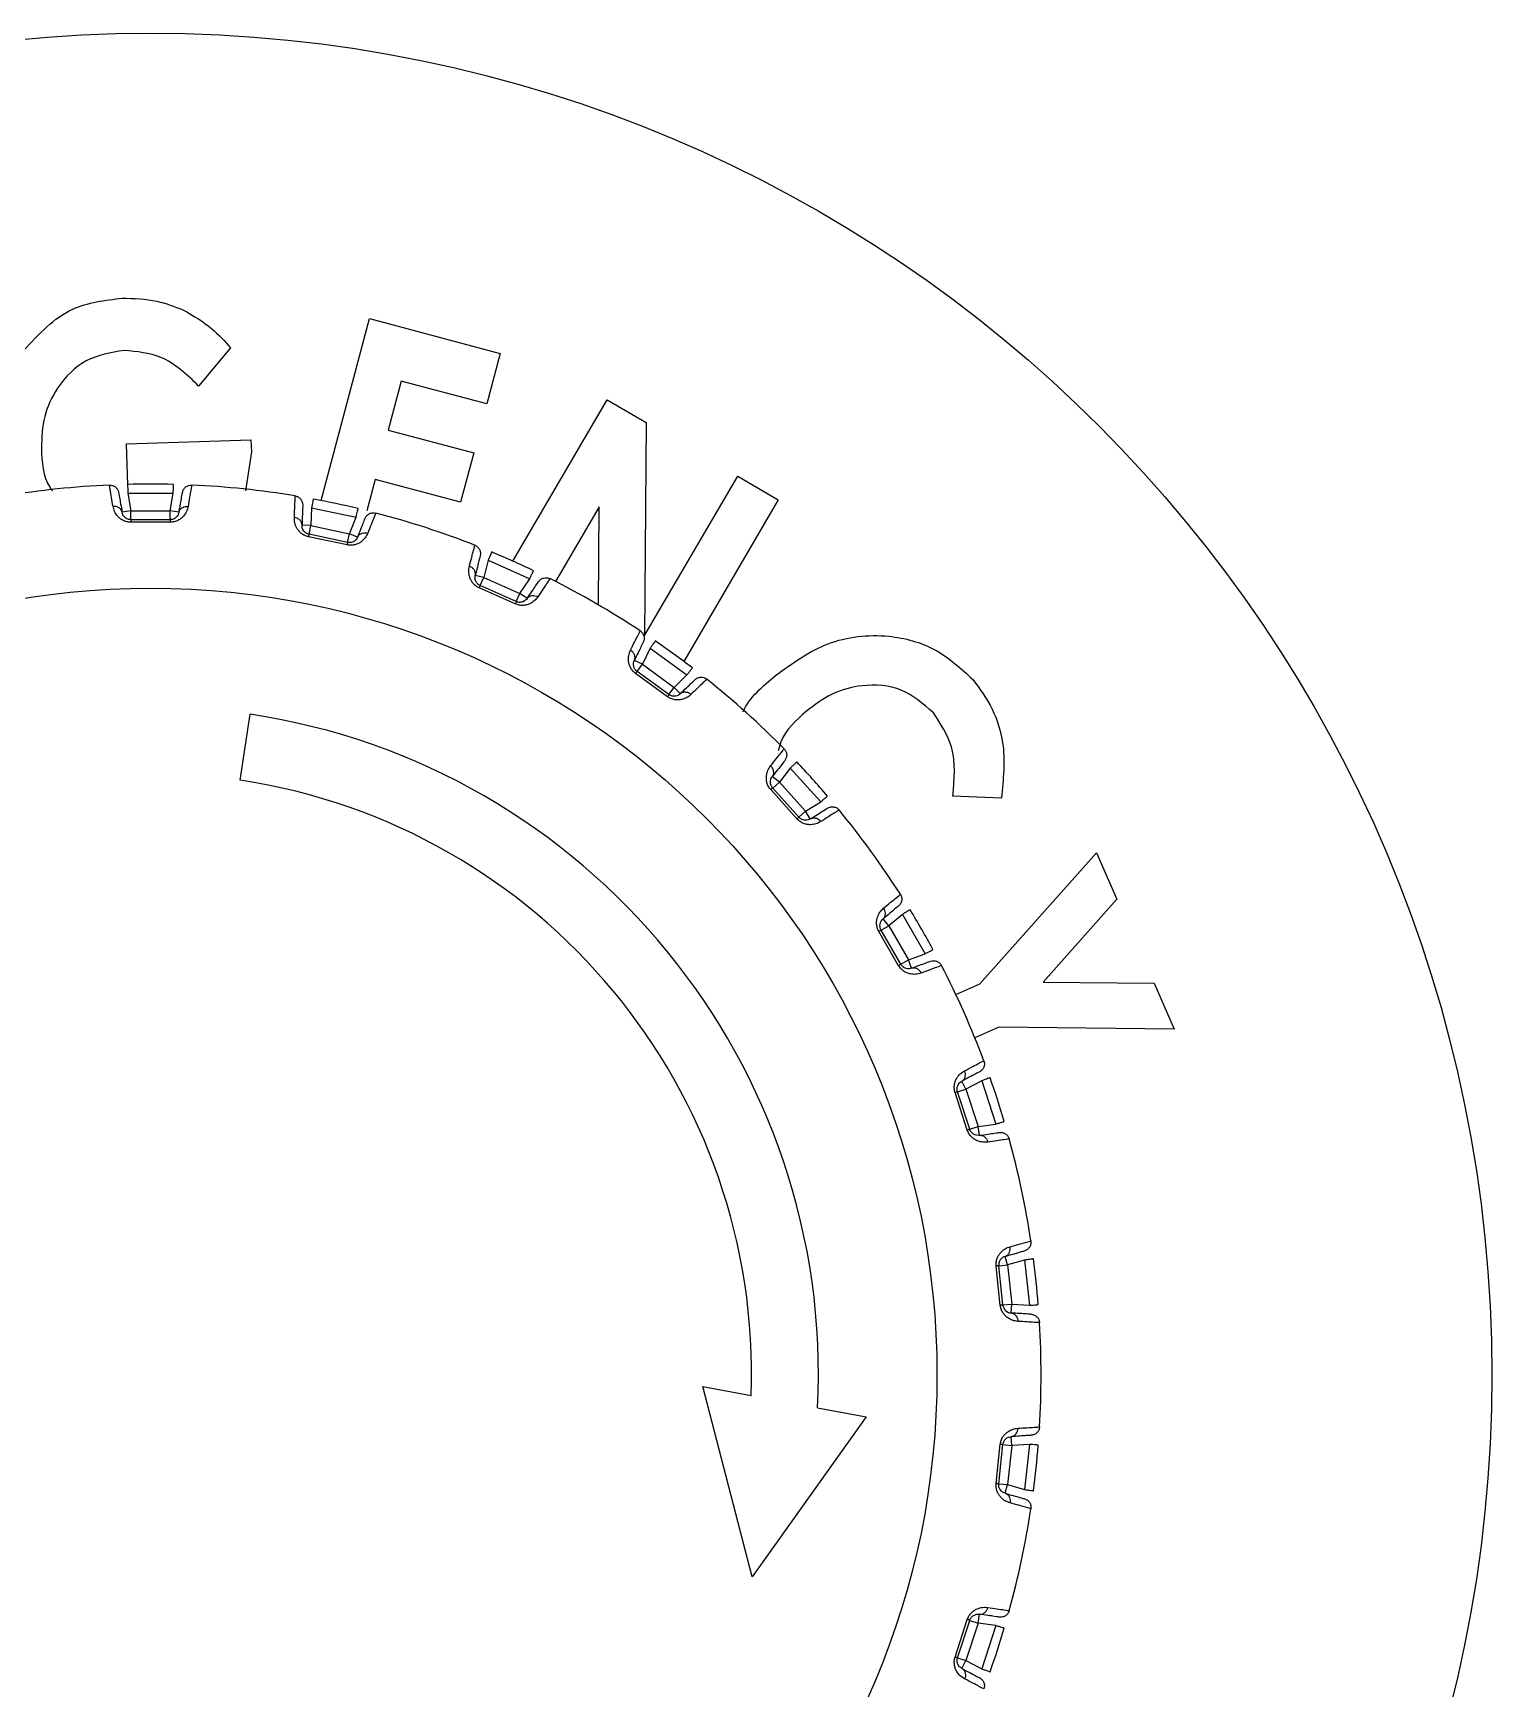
# Model space of a CAD drawing. Header units: millimetres. Extents: x 0 to 279, y 0 to 216.
# Drawn here: x 216.78 to 223.33, y 100.03 to 107.46 of the extents above; entities that cross this region are included whole.
import ezdxf

# ---------------------------------------------------------------- set-up
doc = ezdxf.new("R2010")
doc.units = ezdxf.units.MM

msp = doc.modelspace()

# ---------------------------------------------------------------- linework, layer by layer
at = {"color": 7, "linetype": 'Continuous', "lineweight": 25}
for p, q in [((218.0735, 105.3643), (218.2908, 106.1817)), ((218.2908, 106.1817), (218.8782, 106.0252)), ((217.6674, 106.0505), (217.5239, 105.8785)), ((218.8782, 106.0252), (218.8182, 105.7986)), ((218.434, 105.9008), (218.3755, 105.681)), ((218.8182, 105.7986), (218.434, 105.9008)), ((218.9357, 105.0921), (219.359, 105.8165)), ((219.359, 105.8165), (219.5338, 105.7142)), ((218.3755, 105.681), (218.7596, 105.5787)), ((219.5338, 105.7142), (219.5269, 104.7581)), ((217.1995, 105.619), (217.7585, 105.6365)), ((217.2053, 105.4355), (217.1995, 105.619)), ((217.7615, 105.5834), (217.7343, 105.4086)), ((217.7585, 105.6365), (217.7615, 105.5834)), ((218.7596, 105.5787), (218.7004, 105.3564)), ((218.3162, 105.4587), (218.279, 105.3186)), ((218.7004, 105.3564), (218.3162, 105.4587)), ((219.5269, 104.7581), (219.9451, 105.4738)), ((219.9451, 105.4738), (220.1276, 105.3672)), ((217.2057, 105.397), (217.2196, 105.3183)), ((217.2057, 105.397), (217.4099, 105.397)), ((217.396, 105.3183), (217.4099, 105.397)), ((220.1276, 105.3672), (219.7035, 104.6415)), ((217.2196, 105.3183), (217.1802, 105.3114)), ((217.2196, 105.2783), (217.2196, 105.3183)), ((217.2196, 105.3183), (217.396, 105.3183)), ((217.396, 105.2783), (217.396, 105.3183)), ((217.4354, 105.3114), (217.396, 105.3183)), ((218.031, 105.3317), (218.0282, 105.2519)), ((218.031, 105.3317), (218.2307, 105.2893)), ((218.2008, 105.2152), (218.2307, 105.2893)), ((219.3231, 105.3356), (219.1273, 105.0005)), ((219.3202, 104.8952), (219.3231, 105.3356)), ((217.3078, 105.2669), (217.2189, 105.2669)), ((217.396, 105.2783), (217.2196, 105.2783)), ((217.3967, 105.2669), (217.3078, 105.2669)), ((218.0282, 105.2519), (217.9882, 105.2533)), ((218.0199, 105.2127), (218.0282, 105.2519)), ((218.1925, 105.176), (218.0199, 105.2127)), ((218.0282, 105.2519), (218.2008, 105.2152)), ((218.1925, 105.176), (218.2008, 105.2152)), ((218.2379, 105.2002), (218.2008, 105.2152)), ((218.1908, 105.1648), (218.0169, 105.2018)), ((218.8247, 105.0963), (218.8054, 105.0187)), ((218.8247, 105.0963), (219.0112, 105.0132)), ((218.8054, 105.0187), (218.7665, 105.0284)), ((218.7891, 104.9822), (218.8054, 105.0187)), ((218.8054, 105.0187), (218.9665, 104.947)), ((218.9665, 104.947), (219.0112, 105.0132)), ((218.9463, 104.8998), (218.7839, 104.9721)), ((218.9503, 104.9104), (218.7891, 104.9822)), ((218.9503, 104.9104), (218.9665, 104.947)), ((218.9997, 104.9246), (218.9665, 104.947)), ((219.5521, 104.701), (219.517, 104.6291)), ((219.5521, 104.701), (219.7173, 104.5809)), ((219.517, 104.6291), (219.4811, 104.6467)), ((219.4935, 104.5968), (219.517, 104.6291)), ((219.517, 104.6291), (219.6598, 104.5254)), ((219.6301, 104.4835), (219.4863, 104.588)), ((219.6363, 104.4931), (219.4935, 104.5968)), ((219.6598, 104.5254), (219.7173, 104.5809)), ((219.6363, 104.4931), (219.6598, 104.5254)), ((219.6876, 104.4967), (219.6598, 104.5254)), ((217.7103, 104.1081), (217.755, 104.4048)), ((220.1322, 104.1001), (220.1007, 104.1247)), ((220.1025, 104.0733), (220.1322, 104.1001)), ((220.1814, 104.1631), (220.1322, 104.1001)), ((220.1322, 104.1001), (220.2502, 103.969)), ((220.1814, 104.1631), (220.318, 104.0113)), ((220.2125, 103.9341), (220.0936, 104.0662)), ((220.2205, 103.9422), (220.1025, 104.0733)), ((221.1298, 104.0285), (220.912, 104.0361)), ((220.2205, 103.9422), (220.2502, 103.969)), ((220.2502, 103.969), (220.318, 104.0113)), ((220.2714, 103.935), (220.2502, 103.969)), ((221.0323, 103.1939), (221.5567, 103.7823)), ((221.5567, 103.7823), (221.6488, 103.574)), ((220.6851, 103.5061), (220.6239, 103.4547)), ((220.6851, 103.5061), (220.7872, 103.3292)), ((221.6488, 103.574), (221.3168, 103.201)), ((220.6679, 103.2756), (220.5791, 103.4296)), ((220.5892, 103.4347), (220.6239, 103.4547)), ((220.6775, 103.2819), (220.5892, 103.4347)), ((220.6239, 103.4547), (220.5982, 103.4854)), ((220.6239, 103.4547), (220.7121, 103.3019)), ((220.6775, 103.2819), (220.7121, 103.3019)), ((220.7121, 103.3019), (220.7872, 103.3292)), ((220.7258, 103.2643), (220.7121, 103.3019)), ((220.9247, 103.1465), (221.0323, 103.1939)), ((221.3168, 103.201), (221.8154, 103.1964)), ((221.8154, 103.1964), (221.906, 102.9909)), ((221.1183, 102.999), (221.0105, 102.9515)), ((221.906, 102.9909), (221.1183, 102.999)), ((221.0412, 102.7587), (220.9706, 102.7212)), ((221.0412, 102.7587), (221.1043, 102.5645)), ((220.9765, 102.5369), (220.9216, 102.706)), ((220.9326, 102.7088), (220.9706, 102.7212)), ((220.9871, 102.541), (220.9326, 102.7088)), ((220.9706, 102.7212), (220.9519, 102.7565)), ((220.9706, 102.7212), (221.0252, 102.5534)), ((220.9871, 102.541), (221.0252, 102.5534)), ((221.0252, 102.5534), (221.1043, 102.5645)), ((221.0307, 102.5138), (221.0252, 102.5534)), ((221.1573, 101.9316), (221.1463, 101.9701)), ((221.2341, 101.9536), (221.1573, 101.9316)), ((221.2341, 101.9536), (221.2555, 101.7506)), ((221.1248, 101.7501), (221.1062, 101.9269)), ((221.1176, 101.9274), (221.1573, 101.9316)), ((221.136, 101.752), (221.1176, 101.9274)), ((221.1573, 101.9316), (221.1758, 101.7561)), ((221.136, 101.752), (221.1758, 101.7561)), ((221.173, 101.7162), (221.1758, 101.7561)), ((221.1758, 101.7561), (221.2555, 101.7506)), ((220.0094, 100.5305), (219.7884, 101.3851)), ((219.7884, 101.3851), (220.0062, 101.3447)), ((220.3041, 101.2895), (220.522, 101.2491)), ((220.522, 101.2491), (220.0094, 100.5305)), ((221.1062, 100.9497), (221.1248, 101.1265)), ((221.1176, 100.9492), (221.136, 101.1247)), ((221.136, 101.1247), (221.1758, 101.1205)), ((221.1758, 101.1205), (221.173, 101.1604)), ((221.2555, 101.126), (221.1758, 101.1205)), ((221.2555, 101.126), (221.2341, 100.923)), ((221.1758, 101.1205), (221.1573, 100.945)), ((221.1176, 100.9492), (221.1573, 100.945)), ((221.1463, 100.9065), (221.1573, 100.945)), ((221.1573, 100.945), (221.2341, 100.923)), ((220.9216, 100.1707), (220.9765, 100.3397)), ((220.9326, 100.1678), (220.9871, 100.3356)), ((221.0252, 100.3232), (220.9706, 100.1554)), ((220.9871, 100.3356), (221.0252, 100.3232)), ((221.0252, 100.3232), (221.0307, 100.3628)), ((221.1043, 100.3121), (221.0252, 100.3232)), ((221.1043, 100.3121), (221.0412, 100.1179)), ((220.9326, 100.1678), (220.9706, 100.1554)), ((220.9519, 100.1201), (220.9706, 100.1554)), ((220.9706, 100.1554), (221.0412, 100.1179))]:
    msp.add_line(p, q, dxfattribs=at)
for radius in [6.025, 3.5325]:
    msp.add_circle((217.3078, 101.4383), radius, dxfattribs=at)
for radius, start, end in [(4, 92.64609, 99.35391), (4, 88.52262, 91.47738), (4, 80.64609, 87.35391), (4, 76.52262, 79.47738), (4, 68.64609, 75.35391), (4, 64.52262, 67.47738), (4, 56.64609, 63.35391), (4, 52.52262, 55.47738), (4, 44.64609, 51.35391), (3, 357.15691, 81.4265), (4, 40.52262, 43.47738), (2.7, 358.01427, 81.4265), (4, 32.64609, 39.35391), (4, 28.52262, 31.47738), (4, 20.64609, 27.35391), (4, 16.52262, 19.47738), (4, 8.64609, 15.35391), (4, 4.52262, 7.47738), (4, 356.64609, 3.35391), (4, 352.52262, 355.47738), (4, 344.64609, 351.35391), (4, 340.52262, 343.47738)]:
    msp.add_arc((217.3078, 101.4383), radius, start, end, dxfattribs=at)
for points, knots in [([(216.7373, 106.0382), (216.8053, 106.1114), (216.927, 106.2423), (217.1027, 106.2638), (217.1802, 106.2733)], [0, 0, 0, 0, 0.558887, 1, 1, 1, 1]), ([(217.1802, 106.2733), (217.2329, 106.2719), (217.3271, 106.2694), (217.4148, 106.2356), (217.4534, 106.2207)], [0, 0, 0, 0, 0.559795, 1, 1, 1, 1]), ([(217.4534, 106.2207), (217.4983, 106.195), (217.5784, 106.149), (217.6402, 106.0806), (217.6674, 106.0505)], [0, 0, 0, 0, 0.559345, 1, 1, 1, 1]), ([(217.1894, 106.038), (217.1297, 106.0283), (217.0101, 106.0088), (216.8901, 105.8831), (216.8231, 105.7433), (216.8193, 105.6491), (216.8174, 105.6019)], [0, 0, 0, 0, 0.279097, 0.558718, 0.779227, 1, 1, 1, 1]), ([(217.5239, 105.8785), (217.4709, 105.9297), (217.3763, 106.021), (217.2465, 106.0328), (217.1894, 106.038)], [0, 0, 0, 0, 0.55999, 1, 1, 1, 1]), ([(216.8174, 105.6019), (216.8199, 105.5375), (216.8227, 105.4664), (216.8636, 105.4123), (216.8674, 105.4072)], [0, 0, 0, 0, 0.905861, 1, 1, 1, 1]), ([(217.1394, 105.3379), (217.1347, 105.3658), (217.1253, 105.4213), (217.1239, 105.4298), (217.1231, 105.434)], [0, 0, 0, 0, 0.501516, 1, 1, 1, 1]), ([(217.4925, 105.434), (217.4918, 105.4298), (217.4903, 105.4213), (217.481, 105.3658), (217.4763, 105.3379)], [0, 0, 0, 0, 0.4984838, 1, 1, 1, 1]), ([(217.1644, 105.401), (217.1651, 105.397), (217.1665, 105.3888), (217.1756, 105.3372), (217.1802, 105.3114)], [0, 0, 0, 0, 0.4999766, 1, 1, 1, 1]), ([(217.4354, 105.3114), (217.44, 105.3372), (217.4491, 105.3888), (217.4505, 105.397), (217.4512, 105.401)], [0, 0, 0, 0, 0.5000234, 1, 1, 1, 1]), ([(217.9538, 105.2877), (217.955, 105.3159), (217.9574, 105.3722), (217.9578, 105.3808), (217.9579, 105.3851)], [0, 0, 0, 0, 0.501516, 1, 1, 1, 1]), ([(217.1802, 105.3114), (217.1787, 105.3157), (217.1758, 105.3245), (217.1649, 105.3333), (217.1522, 105.338), (217.1436, 105.3379), (217.1394, 105.3379)], [0, 0, 0, 0, 0.279633, 0.559107, 0.779383, 1, 1, 1, 1]), ([(217.2189, 105.2669), (217.213, 105.2674), (217.2006, 105.2683), (217.1845, 105.2748), (217.1706, 105.2835), (217.1568, 105.2969), (217.1446, 105.3159), (217.1412, 105.3302), (217.1394, 105.3379)], [0, 0, 0, 0, 0.116183, 0.241861, 0.360661, 0.49125, 0.728082, 1, 1, 1, 1]), ([(217.2196, 105.2783), (217.2172, 105.2784), (217.2121, 105.2787), (217.202, 105.2818), (217.1847, 105.2934), (217.1821, 105.3036), (217.1802, 105.3114)], [0, 0, 0, 0, 0.067879, 0.14499, 0.346713, 1, 1, 1, 1]), ([(217.4354, 105.3114), (217.4335, 105.3036), (217.431, 105.2934), (217.4136, 105.2818), (217.4035, 105.2787), (217.3984, 105.2784), (217.396, 105.2783)], [0, 0, 0, 0, 0.653287, 0.85501, 0.932121, 1, 1, 1, 1]), ([(217.4763, 105.3379), (217.4744, 105.3302), (217.471, 105.3158), (217.4588, 105.2967), (217.4449, 105.2834), (217.4312, 105.2747), (217.415, 105.2682), (217.4027, 105.2674), (217.3967, 105.2669)], [0, 0, 0, 0, 0.274019, 0.509215, 0.640734, 0.758506, 0.883225, 1, 1, 1, 1]), ([(217.4354, 105.3114), (217.4369, 105.3157), (217.4398, 105.3245), (217.4507, 105.3333), (217.4634, 105.338), (217.472, 105.3379), (217.4763, 105.3379)], [0, 0, 0, 0, 0.279633, 0.559107, 0.779383, 1, 1, 1, 1]), ([(218.0169, 105.2018), (218.0112, 105.2034), (217.9993, 105.2069), (217.9848, 105.2166), (217.9731, 105.228), (217.9624, 105.2439), (217.9544, 105.265), (217.954, 105.2798), (217.9538, 105.2877)], [0, 0, 0, 0, 0.1161829, 0.2418609, 0.3606614, 0.4912507, 0.7280818, 1, 1, 1, 1]), ([(217.9882, 105.2533), (217.9877, 105.2578), (217.9867, 105.267), (217.9778, 105.2779), (217.9664, 105.2851), (217.958, 105.2869), (217.9538, 105.2877)], [0, 0, 0, 0, 0.279633, 0.559107, 0.779383, 1, 1, 1, 1]), ([(217.9914, 105.3443), (217.9913, 105.3401), (217.991, 105.3319), (217.9891, 105.2795), (217.9882, 105.2533)], [0, 0, 0, 0, 0.499977, 1, 1, 1, 1]), ([(218.3192, 105.3083), (218.3176, 105.3043), (218.3144, 105.2963), (218.2937, 105.2439), (218.2834, 105.2177)], [0, 0, 0, 0, 0.498484, 1, 1, 1, 1]), ([(217.2196, 105.2783), (217.2195, 105.2782), (217.2194, 105.2779), (217.2192, 105.2755), (217.2191, 105.272), (217.219, 105.2686), (217.2189, 105.2669)], [0, 0, 0, 0, 0.249955, 0.5, 0.750045, 1, 1, 1, 1]), ([(217.396, 105.2783), (217.3961, 105.2782), (217.3962, 105.2779), (217.3964, 105.2756), (217.3966, 105.272), (217.3967, 105.2686), (217.3967, 105.2669)], [0, 0, 0, 0, 0.249996, 0.499991, 0.749971, 1, 1, 1, 1]), ([(218.0199, 105.2127), (218.0176, 105.2134), (218.0126, 105.2147), (218.0034, 105.2198), (217.9889, 105.2348), (217.9885, 105.2453), (217.9882, 105.2533)], [0, 0, 0, 0, 0.067879, 0.14499, 0.346713, 1, 1, 1, 1]), ([(218.0199, 105.2127), (218.0198, 105.2126), (218.0196, 105.2123), (218.019, 105.2101), (218.0181, 105.2067), (218.0173, 105.2034), (218.0169, 105.2018)], [0, 0, 0, 0, 0.249955, 0.5, 0.750045, 1, 1, 1, 1]), ([(218.2834, 105.2177), (218.28, 105.2106), (218.2736, 105.1972), (218.2577, 105.1812), (218.2415, 105.171), (218.2261, 105.1653), (218.209, 105.1623), (218.1967, 105.164), (218.1908, 105.1648)], [0, 0, 0, 0, 0.271888, 0.508743, 0.639286, 0.758136, 0.883792, 1, 1, 1, 1]), ([(218.2379, 105.2002), (218.2477, 105.2245), (218.2674, 105.2731), (218.2705, 105.2808), (218.272, 105.2846)], [0, 0, 0, 0, 0.500023, 1, 1, 1, 1]), ([(218.2379, 105.2002), (218.2402, 105.2042), (218.2449, 105.2121), (218.2574, 105.2185), (218.2708, 105.2204), (218.2792, 105.2186), (218.2834, 105.2177)], [0, 0, 0, 0, 0.279633, 0.559107, 0.779383, 1, 1, 1, 1]), ([(218.1925, 105.176), (218.1925, 105.1759), (218.1926, 105.1756), (218.1923, 105.1733), (218.1917, 105.1698), (218.1911, 105.1665), (218.1908, 105.1648)], [0, 0, 0, 0, 0.249996, 0.499991, 0.749971, 1, 1, 1, 1]), ([(218.2379, 105.2002), (218.2348, 105.1941), (218.2303, 105.1853), (218.2139, 105.1765), (218.203, 105.1751), (218.197, 105.1752), (218.194, 105.1758), (218.1925, 105.176)], [0, 0, 0, 0, 0.571002, 0.819353, 0.911961, 0.957342, 1, 1, 1, 1]), ([(218.74, 105.0693), (218.7471, 105.0967), (218.7611, 105.1512), (218.7633, 105.1595), (218.7643, 105.1637)], [0, 0, 0, 0, 0.501516, 1, 1, 1, 1]), ([(218.7839, 104.9721), (218.7786, 104.9749), (218.7676, 104.9807), (218.7555, 104.9932), (218.7465, 105.0068), (218.7393, 105.0245), (218.7358, 105.0469), (218.7385, 105.0615), (218.74, 105.0693)], [0, 0, 0, 0, 0.116749, 0.241492, 0.359214, 0.490782, 0.725952, 1, 1, 1, 1]), ([(218.7665, 105.0284), (218.767, 105.033), (218.7679, 105.0422), (218.7615, 105.0547), (218.7518, 105.0641), (218.744, 105.0676), (218.74, 105.0693)], [0, 0, 0, 0, 0.279633, 0.559107, 0.779383, 1, 1, 1, 1]), ([(218.7886, 105.1168), (218.7876, 105.1128), (218.7856, 105.1048), (218.7729, 105.0539), (218.7665, 105.0284)], [0, 0, 0, 0, 0.499977, 1, 1, 1, 1]), ([(218.7891, 104.9822), (218.7869, 104.9833), (218.7824, 104.9856), (218.7744, 104.9925), (218.7633, 105.0102), (218.7651, 105.0205), (218.7665, 105.0284)], [0, 0, 0, 0, 0.067879, 0.14499, 0.346713, 1, 1, 1, 1]), ([(218.9997, 104.9246), (219.0144, 104.9464), (219.0437, 104.9898), (219.0483, 104.9967), (219.0506, 105.0001)], [0, 0, 0, 0, 0.500023, 1, 1, 1, 1]), ([(219.1017, 105.0135), (219.0993, 105.0099), (219.0946, 105.0027), (219.0634, 104.9558), (219.0478, 104.9323)], [0, 0, 0, 0, 0.4984838, 1, 1, 1, 1]), ([(218.7891, 104.9822), (218.789, 104.9821), (218.7887, 104.9819), (218.7876, 104.9798), (218.786, 104.9767), (218.7846, 104.9736), (218.7839, 104.9721)], [0, 0, 0, 0, 0.249955, 0.5, 0.750045, 1, 1, 1, 1]), ([(219.0478, 104.9323), (219.043, 104.926), (219.034, 104.9142), (219.0152, 104.9019), (218.9971, 104.8953), (218.9809, 104.8929), (218.9635, 104.8936), (218.9519, 104.8978), (218.9463, 104.8998)], [0, 0, 0, 0, 0.271889, 0.508742, 0.639285, 0.758136, 0.883791, 1, 1, 1, 1]), ([(218.9997, 104.9246), (218.9954, 104.9193), (218.9892, 104.9117), (218.9715, 104.9065), (218.9605, 104.9072), (218.9544, 104.9087), (218.9516, 104.9099), (218.9503, 104.9104)], [0, 0, 0, 0, 0.570908, 0.811735, 0.914102, 0.95855, 1, 1, 1, 1]), ([(218.9997, 104.9246), (219.0028, 104.928), (219.009, 104.9348), (219.0226, 104.9384), (219.0361, 104.9375), (219.0439, 104.934), (219.0478, 104.9323)], [0, 0, 0, 0, 0.2796327, 0.5591073, 0.7793831, 1, 1, 1, 1]), ([(218.9503, 104.9104), (218.9503, 104.9103), (218.9503, 104.91), (218.9495, 104.9078), (218.9482, 104.9045), (218.9469, 104.9014), (218.9463, 104.8998)], [0, 0, 0, 0, 0.249996, 0.499991, 0.749971, 1, 1, 1, 1]), ([(219.4637, 104.6922), (219.4762, 104.7175), (219.5013, 104.7679), (219.5051, 104.7756), (219.507, 104.7795)], [0, 0, 0, 0, 0.501516, 1, 1, 1, 1]), ([(219.4863, 104.588), (219.4817, 104.5918), (219.4723, 104.5998), (219.463, 104.6145), (219.457, 104.6297), (219.4536, 104.6486), (219.4548, 104.6712), (219.4606, 104.6848), (219.4637, 104.6922)], [0, 0, 0, 0, 0.116749, 0.241491, 0.359213, 0.490782, 0.725952, 1, 1, 1, 1]), ([(219.4811, 104.6467), (219.4825, 104.6511), (219.4852, 104.6599), (219.4816, 104.6734), (219.4741, 104.6847), (219.4671, 104.6897), (219.4637, 104.6922)], [0, 0, 0, 0, 0.279633, 0.559107, 0.779383, 1, 1, 1, 1]), ([(219.521, 104.7285), (219.5192, 104.7248), (219.5156, 104.7174), (219.4926, 104.6703), (219.4811, 104.6467)], [0, 0, 0, 0, 0.499977, 1, 1, 1, 1]), ([(220.1155, 104.5788), (220.1908, 104.6335), (220.341, 104.7428), (220.6054, 104.7718), (220.8399, 104.709), (220.9475, 104.6103), (221.0013, 104.561)], [0, 0, 0, 0, 0.280229, 0.559622, 0.779966, 1, 1, 1, 1]), ([(219.4935, 104.5968), (219.4917, 104.5983), (219.4877, 104.6015), (219.4813, 104.6099), (219.4741, 104.6295), (219.4781, 104.6393), (219.4811, 104.6467)], [0, 0, 0, 0, 0.067879, 0.14499, 0.346713, 1, 1, 1, 1]), ([(219.4935, 104.5968), (219.4934, 104.5967), (219.4931, 104.5965), (219.4916, 104.5947), (219.4894, 104.592), (219.4873, 104.5893), (219.4863, 104.588)], [0, 0, 0, 0, 0.249955, 0.5, 0.750045, 1, 1, 1, 1]), ([(219.6876, 104.4967), (219.7064, 104.5149), (219.7442, 104.5513), (219.7501, 104.557), (219.7531, 104.5599)], [0, 0, 0, 0, 0.500023, 1, 1, 1, 1]), ([(219.8058, 104.5624), (219.8028, 104.5594), (219.7966, 104.5533), (219.7564, 104.5139), (219.7362, 104.4942)], [0, 0, 0, 0, 0.498484, 1, 1, 1, 1]), ([(219.9691, 104.4153), (219.9693, 104.4157), (219.9994, 104.4823), (220.0576, 104.5307), (220.1155, 104.5788)], [0, 0, 0, 0, 0.00495, 1, 1, 1, 1]), ([(221.0013, 104.561), (221.0327, 104.5182), (221.0954, 104.4325), (221.1522, 104.248), (221.1383, 104.1117), (221.1298, 104.0285)], [0, 0, 0, 0, 0.280274, 0.560712, 1, 1, 1, 1]), ([(219.7362, 104.4942), (219.7302, 104.489), (219.719, 104.4794), (219.698, 104.4712), (219.6789, 104.4685), (219.6626, 104.4696), (219.6457, 104.4738), (219.6352, 104.4804), (219.6301, 104.4835)], [0, 0, 0, 0, 0.271889, 0.508742, 0.639285, 0.758136, 0.883791, 1, 1, 1, 1]), ([(219.6363, 104.4931), (219.6362, 104.4929), (219.6362, 104.4926), (219.635, 104.4906), (219.633, 104.4877), (219.6311, 104.4849), (219.6301, 104.4835)], [0, 0, 0, 0, 0.2499958, 0.4999914, 0.7499715, 1, 1, 1, 1]), ([(219.6876, 104.4967), (219.6822, 104.4924), (219.6746, 104.4862), (219.656, 104.4848), (219.6453, 104.4879), (219.6399, 104.4906), (219.6375, 104.4923), (219.6363, 104.4931)], [0, 0, 0, 0, 0.570833, 0.818406, 0.91675, 0.959536, 1, 1, 1, 1]), ([(219.6876, 104.4967), (219.6913, 104.4993), (219.6988, 104.5047), (219.7129, 104.5054), (219.7259, 104.5017), (219.7328, 104.4967), (219.7362, 104.4942)], [0, 0, 0, 0, 0.279633, 0.559107, 0.779383, 1, 1, 1, 1]), ([(220.824, 104.4116), (220.7787, 104.4511), (220.6879, 104.5302), (220.5152, 104.5424), (220.366, 104.5034), (220.2913, 104.4468), (220.2539, 104.4185)], [0, 0, 0, 0, 0.278955, 0.558611, 0.779181, 1, 1, 1, 1]), ([(220.2539, 104.4185), (220.207, 104.3769), (220.1492, 104.3257), (220.1307, 104.2534), (220.1271, 104.2398)], [0, 0, 0, 0, 0.810581, 1, 1, 1, 1]), ([(220.912, 104.0361), (220.9187, 104.1124), (220.9307, 104.2484), (220.8566, 104.3618), (220.824, 104.4116)], [0, 0, 0, 0, 0.560366, 1, 1, 1, 1]), ([(220.0931, 104.1729), (220.1106, 104.195), (220.1456, 104.2391), (220.151, 104.2458), (220.1537, 104.2492)], [0, 0, 0, 0, 0.5015162, 1, 1, 1, 1]), ([(220.0936, 104.0662), (220.0899, 104.0709), (220.0823, 104.0807), (220.0762, 104.097), (220.0735, 104.1131), (220.0741, 104.1323), (220.0801, 104.1541), (220.0885, 104.1663), (220.0931, 104.1729)], [0, 0, 0, 0, 0.116749, 0.241491, 0.359213, 0.490782, 0.725952, 1, 1, 1, 1]), ([(220.1007, 104.1247), (220.1029, 104.1287), (220.1075, 104.1367), (220.1067, 104.1508), (220.1017, 104.1633), (220.096, 104.1697), (220.0931, 104.1729)], [0, 0, 0, 0, 0.279633, 0.559107, 0.779383, 1, 1, 1, 1]), ([(220.1567, 104.1965), (220.1542, 104.1932), (220.1491, 104.1867), (220.1168, 104.1454), (220.1007, 104.1247)], [0, 0, 0, 0, 0.499977, 1, 1, 1, 1]), ([(220.1025, 104.0733), (220.1009, 104.0752), (220.0977, 104.0792), (220.0932, 104.0887), (220.0903, 104.1094), (220.0962, 104.1181), (220.1007, 104.1247)], [0, 0, 0, 0, 0.067879, 0.14499, 0.346713, 1, 1, 1, 1]), ([(220.1025, 104.0733), (220.1023, 104.0733), (220.102, 104.0732), (220.1001, 104.0717), (220.0974, 104.0695), (220.0949, 104.0673), (220.0936, 104.0662)], [0, 0, 0, 0, 0.249955, 0.5, 0.750045, 1, 1, 1, 1]), ([(220.2714, 103.935), (220.2937, 103.9489), (220.3382, 103.9767), (220.3452, 103.9811), (220.3487, 103.9833)], [0, 0, 0, 0, 0.500023, 1, 1, 1, 1]), ([(220.4008, 103.9747), (220.3971, 103.9724), (220.3899, 103.9678), (220.3423, 103.9376), (220.3185, 103.9225)], [0, 0, 0, 0, 0.498484, 1, 1, 1, 1]), ([(220.2205, 103.9422), (220.2205, 103.9421), (220.2203, 103.9418), (220.2187, 103.9401), (220.2162, 103.9376), (220.2137, 103.9353), (220.2125, 103.9341)], [0, 0, 0, 0, 0.249996, 0.499991, 0.749972, 1, 1, 1, 1]), ([(220.3185, 103.9225), (220.3115, 103.9186), (220.2985, 103.9115), (220.2762, 103.9079), (220.257, 103.9093), (220.2413, 103.9137), (220.2258, 103.9214), (220.2168, 103.93), (220.2125, 103.9341)], [0, 0, 0, 0, 0.274021, 0.509212, 0.640733, 0.758507, 0.883224, 1, 1, 1, 1]), ([(220.2714, 103.935), (220.2653, 103.9319), (220.2576, 103.9279), (220.2419, 103.9296), (220.2342, 103.932), (220.2279, 103.9356), (220.2234, 103.9392), (220.2215, 103.9412), (220.2205, 103.9422)], [0, 0, 0, 0, 0.57425, 0.714241, 0.828287, 0.920718, 0.961361, 1, 1, 1, 1]), ([(220.2714, 103.935), (220.2757, 103.9369), (220.2841, 103.9406), (220.298, 103.9384), (220.3099, 103.932), (220.3157, 103.9257), (220.3185, 103.9225)], [0, 0, 0, 0, 0.279633, 0.559107, 0.779383, 1, 1, 1, 1]), ([(220.6008, 103.534), (220.6225, 103.552), (220.6659, 103.5878), (220.6726, 103.5934), (220.6759, 103.5961)], [0, 0, 0, 0, 0.501516, 1, 1, 1, 1]), ([(220.5791, 103.4296), (220.5765, 103.435), (220.5711, 103.4461), (220.5686, 103.4633), (220.5693, 103.4797), (220.5739, 103.4983), (220.5843, 103.5184), (220.595, 103.5286), (220.6008, 103.534)], [0, 0, 0, 0, 0.116183, 0.241861, 0.360661, 0.491251, 0.728082, 1, 1, 1, 1]), ([(220.6679, 103.5439), (220.6648, 103.5412), (220.6584, 103.5359), (220.6183, 103.5022), (220.5982, 103.4854)], [0, 0, 0, 0, 0.499977, 1, 1, 1, 1]), ([(220.5982, 103.4854), (220.6012, 103.4888), (220.6073, 103.4957), (220.6095, 103.5096), (220.6072, 103.5229), (220.6029, 103.5303), (220.6008, 103.534)], [0, 0, 0, 0, 0.279633, 0.559107, 0.779383, 1, 1, 1, 1]), ([(220.5892, 103.4347), (220.5891, 103.4347), (220.5888, 103.4346), (220.5866, 103.4336), (220.5835, 103.432), (220.5805, 103.4304), (220.5791, 103.4296)], [0, 0, 0, 0, 0.249955, 0.5, 0.750045, 1, 1, 1, 1]), ([(220.5892, 103.4347), (220.5882, 103.4369), (220.5858, 103.4414), (220.5834, 103.4517), (220.5849, 103.4725), (220.5924, 103.4798), (220.5982, 103.4854)], [0, 0, 0, 0, 0.067879, 0.14499, 0.346713, 1, 1, 1, 1]), ([(220.6775, 103.2819), (220.6774, 103.2818), (220.6772, 103.2815), (220.6753, 103.2802), (220.6723, 103.2783), (220.6694, 103.2765), (220.6679, 103.2756)], [0, 0, 0, 0, 0.249996, 0.499991, 0.749971, 1, 1, 1, 1]), ([(220.7258, 103.2643), (220.7187, 103.2624), (220.7101, 103.26), (220.6946, 103.2657), (220.688, 103.2696), (220.683, 103.2743), (220.6795, 103.2785), (220.6781, 103.2808), (220.6775, 103.2819)], [0, 0, 0, 0, 0.60362, 0.732348, 0.838049, 0.924742, 0.963239, 1, 1, 1, 1]), ([(220.7258, 103.2643), (220.7504, 103.2733), (220.7997, 103.2912), (220.8075, 103.294), (220.8113, 103.2955)], [0, 0, 0, 0, 0.500023, 1, 1, 1, 1]), ([(220.7692, 103.2422), (220.7616, 103.24), (220.7475, 103.2358), (220.7249, 103.2368), (220.7064, 103.2421), (220.692, 103.2497), (220.6783, 103.2605), (220.6713, 103.2707), (220.6679, 103.2756)], [0, 0, 0, 0, 0.2718884, 0.508742, 0.6392852, 0.7581362, 0.8837914, 1, 1, 1, 1]), ([(220.7258, 103.2643), (220.7303, 103.2652), (220.7393, 103.2671), (220.7524, 103.262), (220.7628, 103.2534), (220.7671, 103.2459), (220.7692, 103.2422)], [0, 0, 0, 0, 0.279633, 0.559107, 0.779383, 1, 1, 1, 1]), ([(220.8605, 103.2762), (220.8565, 103.2747), (220.8484, 103.2717), (220.7957, 103.2521), (220.7692, 103.2422)], [0, 0, 0, 0, 0.498484, 1, 1, 1, 1]), ([(220.9645, 102.8036), (220.9895, 102.8166), (221.0395, 102.8427), (221.0471, 102.8467), (221.0509, 102.8487)], [0, 0, 0, 0, 0.5015162, 1, 1, 1, 1]), ([(220.9216, 102.706), (220.9202, 102.7118), (220.9172, 102.7238), (220.9183, 102.7411), (220.9224, 102.7569), (220.9307, 102.7742), (220.945, 102.7918), (220.9577, 102.7994), (220.9645, 102.8036)], [0, 0, 0, 0, 0.116749, 0.241492, 0.359214, 0.490782, 0.725952, 1, 1, 1, 1]), ([(220.9519, 102.7565), (220.9556, 102.7593), (220.963, 102.7647), (220.968, 102.7779), (220.9685, 102.7914), (220.9659, 102.7995), (220.9645, 102.8036)], [0, 0, 0, 0, 0.279633, 0.559107, 0.779383, 1, 1, 1, 1]), ([(221.0323, 102.7993), (221.0286, 102.7973), (221.0213, 102.7934), (220.975, 102.7688), (220.9519, 102.7565)], [0, 0, 0, 0, 0.4999766, 1, 1, 1, 1]), ([(220.9326, 102.7088), (220.9324, 102.7088), (220.9321, 102.7089), (220.9298, 102.7083), (220.9265, 102.7074), (220.9232, 102.7064), (220.9216, 102.706)], [0, 0, 0, 0, 0.249955, 0.5, 0.750045, 1, 1, 1, 1]), ([(220.9326, 102.7088), (220.932, 102.7112), (220.9307, 102.7161), (220.9304, 102.7267), (220.9362, 102.7467), (220.9451, 102.7523), (220.9519, 102.7565)], [0, 0, 0, 0, 0.067879, 0.14499, 0.346713, 1, 1, 1, 1]), ([(220.9871, 102.541), (220.987, 102.5409), (220.9868, 102.5407), (220.9846, 102.5398), (220.9813, 102.5386), (220.9781, 102.5375), (220.9765, 102.5369)], [0, 0, 0, 0, 0.249996, 0.499991, 0.749971, 1, 1, 1, 1]), ([(221.0686, 102.4831), (221.0608, 102.4825), (221.046, 102.4813), (221.0242, 102.4871), (221.0072, 102.4961), (220.9946, 102.5065), (220.9835, 102.5199), (220.9788, 102.5314), (220.9765, 102.5369)], [0, 0, 0, 0, 0.271888, 0.508743, 0.639286, 0.758136, 0.883792, 1, 1, 1, 1]), ([(221.0307, 102.5138), (221.023, 102.5133), (221.0138, 102.5127), (220.9995, 102.5224), (220.9943, 102.5276), (220.9907, 102.5329), (220.9884, 102.5375), (220.9875, 102.5399), (220.9871, 102.541)], [0, 0, 0, 0, 0.633437, 0.750887, 0.848181, 0.928997, 0.965242, 1, 1, 1, 1]), ([(221.0307, 102.5138), (221.0567, 102.5174), (221.1086, 102.5247), (221.1168, 102.5259), (221.1209, 102.5264)], [0, 0, 0, 0, 0.5000234, 1, 1, 1, 1]), ([(221.0307, 102.5138), (221.0353, 102.5137), (221.0446, 102.5137), (221.0563, 102.506), (221.0647, 102.4954), (221.0673, 102.4872), (221.0686, 102.4831)], [0, 0, 0, 0, 0.279633, 0.559107, 0.779383, 1, 1, 1, 1]), ([(221.165, 102.4974), (221.1608, 102.4968), (221.1522, 102.4955), (221.0966, 102.4873), (221.0686, 102.4831)], [0, 0, 0, 0, 0.498484, 1, 1, 1, 1]), ([(221.1062, 101.9269), (221.106, 101.9329), (221.1056, 101.9452), (221.1104, 101.962), (221.1176, 101.9767), (221.1295, 101.9918), (221.1471, 102.0059), (221.161, 102.0108), (221.1685, 102.0135)], [0, 0, 0, 0, 0.116183, 0.241861, 0.360661, 0.491251, 0.728082, 1, 1, 1, 1]), ([(221.1463, 101.9701), (221.1505, 101.972), (221.1589, 101.9758), (221.1665, 101.9876), (221.1698, 102.0007), (221.1689, 102.0092), (221.1685, 102.0135)], [0, 0, 0, 0, 0.279633, 0.559107, 0.779383, 1, 1, 1, 1]), ([(221.1685, 102.0135), (221.1957, 102.021), (221.2499, 102.0361), (221.2582, 102.0385), (221.2624, 102.0396)], [0, 0, 0, 0, 0.5015162, 1, 1, 1, 1]), ([(221.1463, 101.9701), (221.1388, 101.9673), (221.1289, 101.9638), (221.1191, 101.9453), (221.1172, 101.935), (221.1174, 101.9298), (221.1176, 101.9274)], [0, 0, 0, 0, 0.653287, 0.85501, 0.932121, 1, 1, 1, 1]), ([(221.1463, 101.9701), (221.1715, 101.9773), (221.2219, 101.9918), (221.2299, 101.994), (221.2338, 101.9952)], [0, 0, 0, 0, 0.500023, 1, 1, 1, 1]), ([(221.1176, 101.9274), (221.1174, 101.9275), (221.1171, 101.9276), (221.1147, 101.9275), (221.1112, 101.9273), (221.1079, 101.927), (221.1062, 101.9269)], [0, 0, 0, 0, 0.249955, 0.5, 0.750045, 1, 1, 1, 1]), ([(221.136, 101.752), (221.1359, 101.7519), (221.1356, 101.7517), (221.1333, 101.7513), (221.1298, 101.7508), (221.1264, 101.7503), (221.1248, 101.7501)], [0, 0, 0, 0, 0.249996, 0.499991, 0.749971, 1, 1, 1, 1]), ([(221.2037, 101.6784), (221.1958, 101.6794), (221.1811, 101.6813), (221.1609, 101.6915), (221.1462, 101.7039), (221.136, 101.7166), (221.128, 101.732), (221.1258, 101.7442), (221.1248, 101.7501)], [0, 0, 0, 0, 0.274019, 0.509215, 0.640734, 0.758506, 0.883225, 1, 1, 1, 1]), ([(221.136, 101.752), (221.1364, 101.7496), (221.1372, 101.7445), (221.1413, 101.7348), (221.1547, 101.7188), (221.1651, 101.7173), (221.173, 101.7162)], [0, 0, 0, 0, 0.067879, 0.14499, 0.346713, 1, 1, 1, 1]), ([(221.173, 101.7162), (221.1775, 101.7152), (221.1865, 101.7132), (221.1964, 101.7033), (221.2024, 101.6912), (221.2032, 101.6827), (221.2037, 101.6784)], [0, 0, 0, 0, 0.2796333, 0.5591074, 0.7793827, 1, 1, 1, 1]), ([(221.2638, 101.7099), (221.2597, 101.7102), (221.2515, 101.7107), (221.1991, 101.7144), (221.173, 101.7162)], [0, 0, 0, 0, 0.499977, 1, 1, 1, 1]), ([(221.301, 101.6723), (221.2967, 101.6726), (221.288, 101.6731), (221.2319, 101.6766), (221.2037, 101.6784)], [0, 0, 0, 0, 0.498484, 1, 1, 1, 1]), ([(221.1248, 101.1265), (221.1258, 101.1324), (221.128, 101.1446), (221.136, 101.16), (221.1462, 101.1728), (221.1609, 101.1851), (221.1811, 101.1953), (221.1958, 101.1972), (221.2037, 101.1982)], [0, 0, 0, 0, 0.116749, 0.241492, 0.359214, 0.490782, 0.725952, 1, 1, 1, 1]), ([(221.173, 101.1604), (221.1775, 101.1614), (221.1865, 101.1634), (221.1964, 101.1733), (221.2024, 101.1854), (221.2032, 101.194), (221.2037, 101.1982)], [0, 0, 0, 0, 0.279633, 0.559107, 0.779383, 1, 1, 1, 1]), ([(221.2037, 101.1982), (221.2319, 101.2), (221.288, 101.2035), (221.2967, 101.204), (221.301, 101.2043)], [0, 0, 0, 0, 0.5015162, 1, 1, 1, 1]), ([(221.136, 101.1247), (221.1359, 101.1247), (221.1356, 101.1249), (221.1333, 101.1253), (221.1298, 101.1258), (221.1264, 101.1263), (221.1248, 101.1265)], [0, 0, 0, 0, 0.249955, 0.5, 0.750045, 1, 1, 1, 1]), ([(221.136, 101.1247), (221.1364, 101.127), (221.1372, 101.1321), (221.1413, 101.1418), (221.1547, 101.1578), (221.1651, 101.1593), (221.173, 101.1604)], [0, 0, 0, 0, 0.067879, 0.14499, 0.346713, 1, 1, 1, 1]), ([(221.2638, 101.1667), (221.2597, 101.1664), (221.2515, 101.1659), (221.1991, 101.1622), (221.173, 101.1604)], [0, 0, 0, 0, 0.4999766, 1, 1, 1, 1]), ([(221.1685, 100.8632), (221.161, 100.8658), (221.1471, 100.8707), (221.1295, 100.8848), (221.1176, 100.8999), (221.1104, 100.9146), (221.1056, 100.9314), (221.106, 100.9438), (221.1062, 100.9497)], [0, 0, 0, 0, 0.271887, 0.508743, 0.639286, 0.758137, 0.883792, 1, 1, 1, 1]), ([(221.1176, 100.9492), (221.1174, 100.9491), (221.1171, 100.949), (221.1148, 100.9491), (221.1113, 100.9493), (221.1079, 100.9496), (221.1062, 100.9497)], [0, 0, 0, 0, 0.249996, 0.499991, 0.749971, 1, 1, 1, 1]), ([(221.1463, 100.9065), (221.1388, 100.9093), (221.1289, 100.9129), (221.1191, 100.9313), (221.1172, 100.9417), (221.1174, 100.9468), (221.1176, 100.9492)], [0, 0, 0, 0, 0.653287, 0.85501, 0.932121, 1, 1, 1, 1]), ([(221.1463, 100.9065), (221.1505, 100.9046), (221.1589, 100.9008), (221.1665, 100.889), (221.1698, 100.8759), (221.1689, 100.8674), (221.1685, 100.8632)], [0, 0, 0, 0, 0.279633, 0.559107, 0.779383, 1, 1, 1, 1]), ([(221.1463, 100.9065), (221.1715, 100.8993), (221.2219, 100.8849), (221.2299, 100.8826), (221.2338, 100.8814)], [0, 0, 0, 0, 0.500023, 1, 1, 1, 1]), ([(221.2624, 100.837), (221.2582, 100.8381), (221.2499, 100.8405), (221.1957, 100.8556), (221.1685, 100.8632)], [0, 0, 0, 0, 0.498484, 1, 1, 1, 1]), ([(220.9765, 100.3397), (220.9788, 100.3453), (220.9834, 100.3568), (220.9945, 100.3701), (221.0071, 100.3805), (221.024, 100.3896), (221.0459, 100.3954), (221.0607, 100.3941), (221.0686, 100.3935)], [0, 0, 0, 0, 0.116749, 0.241492, 0.359214, 0.490782, 0.725952, 1, 1, 1, 1]), ([(221.0307, 100.3628), (221.0353, 100.3629), (221.0446, 100.363), (221.0563, 100.3706), (221.0647, 100.3812), (221.0673, 100.3894), (221.0686, 100.3935)], [0, 0, 0, 0, 0.279633, 0.559107, 0.779383, 1, 1, 1, 1]), ([(221.0686, 100.3935), (221.0966, 100.3893), (221.1522, 100.3811), (221.1608, 100.3798), (221.165, 100.3792)], [0, 0, 0, 0, 0.501516, 1, 1, 1, 1]), ([(220.9871, 100.3356), (220.987, 100.3357), (220.9868, 100.3359), (220.9846, 100.3368), (220.9813, 100.338), (220.9781, 100.3392), (220.9765, 100.3397)], [0, 0, 0, 0, 0.249955, 0.5, 0.750045, 1, 1, 1, 1]), ([(220.9871, 100.3356), (220.988, 100.3378), (220.9898, 100.3426), (220.9959, 100.3513), (221.0123, 100.3641), (221.0227, 100.3634), (221.0307, 100.3628)], [0, 0, 0, 0, 0.067879, 0.14499, 0.346713, 1, 1, 1, 1]), ([(221.1209, 100.3502), (221.1168, 100.3507), (221.1086, 100.3519), (221.0567, 100.3592), (221.0307, 100.3628)], [0, 0, 0, 0, 0.499977, 1, 1, 1, 1]), ([(220.9645, 100.073), (220.9578, 100.0772), (220.9451, 100.0849), (220.9309, 100.1023), (220.9224, 100.1196), (220.9184, 100.1355), (220.9172, 100.1528), (220.9202, 100.1649), (220.9216, 100.1707)], [0, 0, 0, 0, 0.271888, 0.508742, 0.639285, 0.758136, 0.883791, 1, 1, 1, 1]), ([(220.9326, 100.1678), (220.9324, 100.1678), (220.9321, 100.1677), (220.9299, 100.1683), (220.9265, 100.1692), (220.9232, 100.1702), (220.9216, 100.1707)], [0, 0, 0, 0, 0.249996, 0.499991, 0.749971, 1, 1, 1, 1]), ([(220.9519, 100.1201), (220.9451, 100.1243), (220.9362, 100.1299), (220.9304, 100.15), (220.9307, 100.1605), (220.932, 100.1655), (220.9326, 100.1678)], [0, 0, 0, 0, 0.653287, 0.85501, 0.932121, 1, 1, 1, 1]), ([(220.9519, 100.1201), (220.9556, 100.1174), (220.963, 100.1119), (220.968, 100.0988), (220.9685, 100.0852), (220.9659, 100.0771), (220.9645, 100.073)], [0, 0, 0, 0, 0.2796328, 0.5591073, 0.779383, 1, 1, 1, 1]), ([(220.9519, 100.1201), (220.975, 100.1078), (221.0213, 100.0832), (221.0286, 100.0793), (221.0323, 100.0773)], [0, 0, 0, 0, 0.500023, 1, 1, 1, 1]), ([(221.0509, 100.0279), (221.0471, 100.0299), (221.0395, 100.0339), (220.9895, 100.06), (220.9645, 100.073)], [0, 0, 0, 0, 0.498484, 1, 1, 1, 1])]:
    msp.add_open_spline(points, degree=3, knots=knots, dxfattribs=at)
for points in [[(217.1231, 105.434), (217.128, 105.4338), (217.1376, 105.4332), (217.1505, 105.4259), (217.1604, 105.415), (217.163, 105.4057), (217.1644, 105.401)], [(217.2047, 105.437), (217.2047, 105.4364), (217.2047, 105.4352), (217.205, 105.4259), (217.2053, 105.4127), (217.2056, 105.4022), (217.2057, 105.397)], [(217.4099, 105.397), (217.41, 105.4022), (217.4103, 105.4127), (217.4107, 105.4259), (217.4109, 105.4352), (217.4109, 105.4364), (217.4109, 105.437)], [(217.4512, 105.401), (217.4526, 105.4057), (217.4552, 105.415), (217.4651, 105.4259), (217.478, 105.4332), (217.4876, 105.4338), (217.4925, 105.434)], [(217.9579, 105.3851), (217.9626, 105.3838), (217.9719, 105.3813), (217.983, 105.3715), (217.9904, 105.3587), (217.9911, 105.3491), (217.9914, 105.3443)], [(218.0383, 105.371), (218.0382, 105.3704), (218.038, 105.3693), (218.0363, 105.3602), (218.0339, 105.3472), (218.032, 105.3369), (218.031, 105.3317)], [(218.2307, 105.2893), (218.232, 105.2944), (218.2344, 105.3045), (218.2375, 105.3174), (218.2396, 105.3264), (218.2399, 105.3276), (218.2401, 105.3282)], [(218.272, 105.2846), (218.2743, 105.2889), (218.2788, 105.2974), (218.2908, 105.3061), (218.3048, 105.3105), (218.3144, 105.3091), (218.3192, 105.3083)], [(218.7643, 105.1637), (218.7686, 105.1615), (218.7772, 105.157), (218.786, 105.1452), (218.7906, 105.1311), (218.7892, 105.1216), (218.7886, 105.1168)], [(218.84, 105.1332), (218.8398, 105.1327), (218.8393, 105.1316), (218.8358, 105.123), (218.8307, 105.1108), (218.8267, 105.1011), (218.8247, 105.0963)], [(219.0112, 105.0132), (219.0135, 105.0179), (219.018, 105.0274), (219.0237, 105.0393), (219.0277, 105.0477), (219.0282, 105.0488), (219.0284, 105.0493)], [(219.0506, 105.0001), (219.0537, 105.0038), (219.06, 105.0112), (219.0734, 105.0172), (219.0881, 105.0186), (219.0972, 105.0152), (219.1017, 105.0135)], [(219.507, 104.7795), (219.5108, 104.7764), (219.5183, 104.7703), (219.5244, 104.7568), (219.526, 104.7422), (219.5227, 104.7331), (219.521, 104.7285)], [(219.5747, 104.7339), (219.5744, 104.7334), (219.5737, 104.7324), (219.5685, 104.7248), (219.561, 104.7139), (219.555, 104.7053), (219.5521, 104.701)], [(219.7173, 104.5809), (219.7205, 104.5851), (219.7268, 104.5934), (219.7349, 104.6039), (219.7405, 104.6112), (219.7412, 104.6122), (219.7416, 104.6127)], [(219.7531, 104.5599), (219.7569, 104.5629), (219.7645, 104.5689), (219.779, 104.5719), (219.7936, 104.5702), (219.8018, 104.565), (219.8058, 104.5624)], [(220.1537, 104.2492), (220.1567, 104.2454), (220.1627, 104.2379), (220.1659, 104.2235), (220.1644, 104.2088), (220.1593, 104.2006), (220.1567, 104.1965)], [(220.2104, 104.1906), (220.21, 104.1902), (220.2091, 104.1893), (220.2024, 104.183), (220.1928, 104.1739), (220.1852, 104.1667), (220.1814, 104.1631)], [(220.318, 104.0113), (220.322, 104.0147), (220.33, 104.0215), (220.34, 104.0301), (220.347, 104.0361), (220.3479, 104.0369), (220.3484, 104.0373)], [(220.3487, 103.9833), (220.353, 103.9854), (220.3617, 103.9897), (220.3765, 103.9896), (220.3905, 103.9849), (220.3973, 103.9781), (220.4008, 103.9747)], [(220.6759, 103.5961), (220.6781, 103.5918), (220.6824, 103.5831), (220.6825, 103.5684), (220.678, 103.5543), (220.6713, 103.5474), (220.6679, 103.5439)], [(220.7192, 103.527), (220.7187, 103.5266), (220.7177, 103.526), (220.7098, 103.5212), (220.6985, 103.5143), (220.6896, 103.5088), (220.6851, 103.5061)], [(220.7872, 103.3292), (220.7918, 103.3317), (220.801, 103.3367), (220.8126, 103.3431), (220.8207, 103.3475), (220.8218, 103.348), (220.8223, 103.3483)], [(220.8113, 103.2955), (220.816, 103.2966), (220.8254, 103.299), (220.8399, 103.2959), (220.8526, 103.2884), (220.8579, 103.2803), (220.8605, 103.2762)], [(221.0509, 102.8487), (221.0521, 102.844), (221.0546, 102.8346), (221.0516, 102.8202), (221.0443, 102.8074), (221.0363, 102.802), (221.0323, 102.7993)], [(221.0789, 102.772), (221.0783, 102.7718), (221.0772, 102.7714), (221.0685, 102.7684), (221.056, 102.764), (221.0461, 102.7605), (221.0412, 102.7587)], [(221.1043, 102.5645), (221.1093, 102.566), (221.1194, 102.569), (221.132, 102.5727), (221.1409, 102.5754), (221.1421, 102.5757), (221.1426, 102.5759)], [(221.1209, 102.5264), (221.1257, 102.5266), (221.1354, 102.527), (221.1489, 102.5209), (221.1598, 102.5109), (221.1633, 102.5019), (221.165, 102.4974)], [(221.2624, 102.0396), (221.2626, 102.0348), (221.263, 102.0251), (221.2571, 102.0116), (221.2473, 102.0006), (221.2383, 101.997), (221.2338, 101.9952)], [(221.2738, 101.9588), (221.2732, 101.9588), (221.272, 101.9586), (221.2628, 101.9574), (221.2497, 101.9557), (221.2393, 101.9543), (221.2341, 101.9536)], [(221.2555, 101.7506), (221.2607, 101.751), (221.2712, 101.7518), (221.2843, 101.7528), (221.2936, 101.7536), (221.2948, 101.7537), (221.2954, 101.7537)], [(221.2638, 101.7099), (221.2686, 101.709), (221.2781, 101.7074), (221.29, 101.6987), (221.2986, 101.6866), (221.3002, 101.6771), (221.301, 101.6723)], [(221.301, 101.2043), (221.3002, 101.1995), (221.2986, 101.19), (221.29, 101.178), (221.2781, 101.1692), (221.2686, 101.1676), (221.2638, 101.1667)], [(221.2954, 101.1229), (221.2948, 101.1229), (221.2936, 101.123), (221.2843, 101.1238), (221.2712, 101.1248), (221.2607, 101.1256), (221.2555, 101.126)], [(221.2341, 100.923), (221.2393, 100.9223), (221.2497, 100.9209), (221.2628, 100.9192), (221.272, 100.918), (221.2732, 100.9178), (221.2738, 100.9178)], [(221.2338, 100.8814), (221.2383, 100.8796), (221.2473, 100.876), (221.2571, 100.865), (221.263, 100.8515), (221.2626, 100.8418), (221.2624, 100.837)], [(221.165, 100.3792), (221.1633, 100.3747), (221.1598, 100.3657), (221.1489, 100.3557), (221.1354, 100.3497), (221.1257, 100.35), (221.1209, 100.3502)], [(221.1426, 100.3007), (221.1421, 100.3009), (221.1409, 100.3012), (221.132, 100.3039), (221.1194, 100.3076), (221.1093, 100.3106), (221.1043, 100.3121)], [(221.0412, 100.1179), (221.0461, 100.1162), (221.056, 100.1127), (221.0685, 100.1083), (221.0772, 100.1052), (221.0783, 100.1048), (221.0789, 100.1046)], [(221.0323, 100.0773), (221.0363, 100.0746), (221.0443, 100.0692), (221.0516, 100.0564), (221.0546, 100.042), (221.0521, 100.0326), (221.0509, 100.0279)]]:
    msp.add_open_spline(points, degree=3, dxfattribs=at)

doc.saveas('drawing.dxf')
